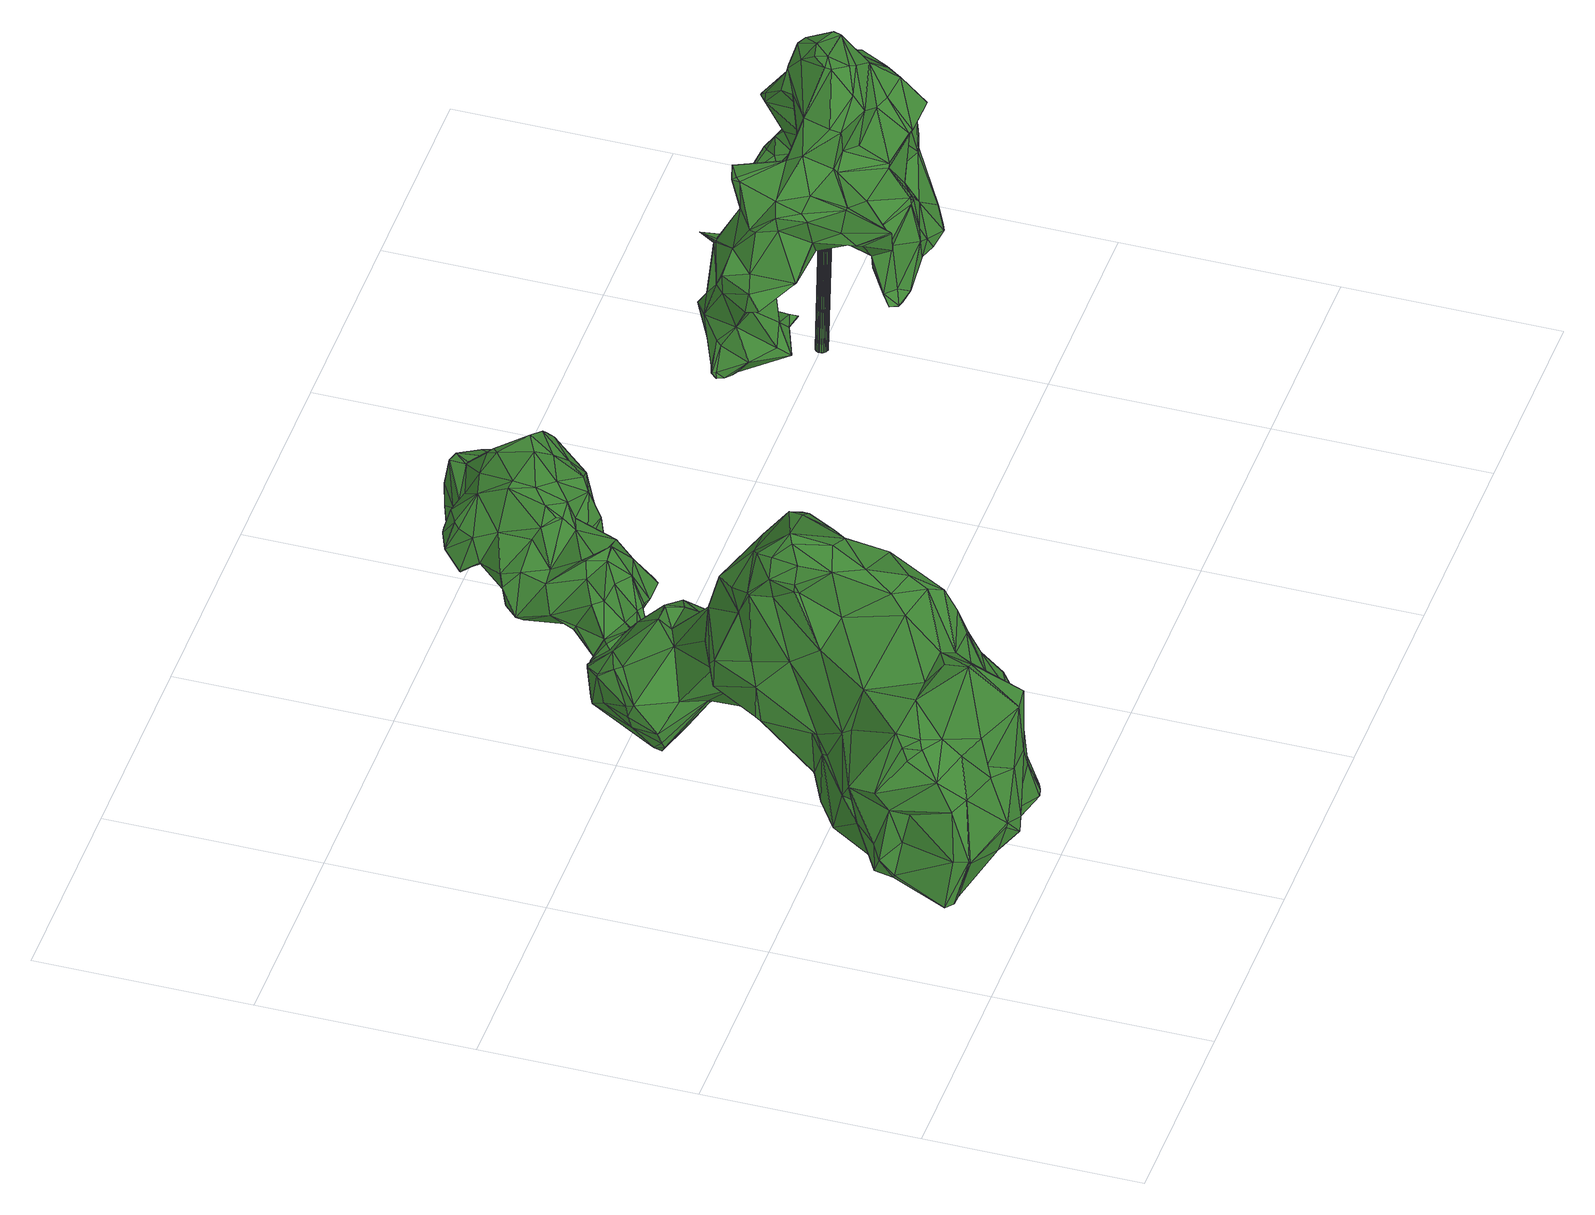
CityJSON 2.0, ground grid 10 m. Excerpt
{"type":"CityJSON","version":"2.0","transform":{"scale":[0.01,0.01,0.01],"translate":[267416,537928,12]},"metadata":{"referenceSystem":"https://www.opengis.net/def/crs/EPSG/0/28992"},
"CityObjects":{
"tree1":{"type":"SolitaryVegetationObject","attributes":{"gtid":273,"crown_width_m":15.55,"crown_median_z":18.45,"crown_r50_m":0.374,"crown_porosity":0.863,"trunk_H_m":5.64,"trunk_DBH_m":0.687,"trunk_radius_m":0.343,"trunk_base_height_m":12.81,"original_gtid":"273"},"geometry":[{"type":"Solid","lod":"3","boundaries":[[[[0,1,2]],[[3,4,5]],[[6,7,8]],[[7,6,9]],[[10,11,12]],[[13,14,15]],[[16,17,18]],[[16,19,20]],[[21,22,23]],[[24,25,26]],[[27,25,24]],[[28,29,30]],[[31,32,33]],[[34,32,31]],[[35,3,36]],[[18,37,16]],[[37,38,16]],[[39,40,41]],[[42,24,43]],[[44,24,42]],[[45,16,46]],[[47,48,49]],[[30,50,38]],[[51,44,52]],[[53,23,22]],[[54,55,56]],[[57,58,43]],[[15,14,59]],[[60,4,61]],[[62,63,64]],[[4,65,61]],[[66,21,67]],[[52,68,51]],[[69,70,71]],[[72,73,74]],[[50,75,38]],[[2,26,25]],[[76,77,78]],[[50,29,79]],[[38,37,30]],[[80,9,81]],[[7,9,80]],[[82,40,39]],[[83,84,85]],[[86,84,83]],[[87,88,89]],[[90,37,18]],[[12,91,10]],[[92,30,93]],[[82,35,36]],[[15,94,13]],[[95,96,97]],[[17,16,45]],[[0,10,1]],[[1,10,91]],[[98,68,52]],[[99,100,101]],[[2,25,0]],[[27,0,25]],[[102,45,103]],[[104,105,106]],[[67,107,66]],[[108,53,109]],[[51,68,110]],[[111,112,113]],[[111,113,114]],[[61,55,60]],[[18,115,90]],[[116,117,118]],[[51,110,27]],[[27,110,0]],[[0,110,119]],[[120,73,72]],[[68,119,110]],[[121,122,89]],[[123,86,124]],[[98,52,8]],[[43,24,125]],[[67,126,127]],[[128,129,130]],[[131,129,128]],[[132,105,104]],[[133,132,78]],[[112,134,113]],[[135,35,82]],[[1,136,64]],[[51,24,44]],[[26,125,24]],[[24,51,27]],[[137,36,3]],[[8,7,98]],[[138,103,139]],[[138,139,140]],[[141,142,143]],[[144,66,107]],[[61,145,33]],[[61,33,146]],[[147,148,149]],[[103,45,46]],[[147,114,150]],[[151,93,30]],[[151,90,93]],[[66,22,21]],[[56,152,54]],[[153,154,155]],[[20,156,157]],[[37,90,151]],[[37,151,30]],[[49,158,47]],[[8,44,159]],[[160,79,29]],[[64,63,161]],[[162,106,79]],[[55,17,102]],[[56,55,102]],[[38,19,16]],[[156,20,19]],[[102,17,45]],[[20,46,16]],[[147,163,101]],[[164,101,163]],[[82,165,166]],[[166,40,82]],[[103,46,157]],[[167,6,8]],[[100,148,147]],[[100,147,101]],[[9,6,168]],[[169,170,171]],[[170,166,171]],[[114,113,150]],[[113,134,172]],[[114,149,111]],[[148,100,149]],[[172,173,174]],[[175,172,134]],[[175,134,112]],[[165,171,166]],[[147,149,114]],[[176,156,177]],[[58,154,88]],[[74,83,85]],[[157,178,103]],[[7,80,98]],[[81,73,179]],[[126,118,127]],[[93,90,115]],[[93,115,146]],[[118,172,174]],[[88,180,181]],[[111,149,131]],[[0,119,11]],[[175,182,128]],[[183,184,185]],[[164,184,183]],[[112,182,175]],[[128,182,131]],[[13,174,173]],[[173,186,13]],[[112,111,131]],[[112,131,182]],[[59,187,97]],[[59,97,15]],[[159,44,42]],[[104,106,162]],[[121,188,65]],[[170,40,166]],[[189,133,77]],[[190,103,178]],[[40,170,130]],[[128,130,170]],[[171,191,169]],[[165,191,171]],[[192,193,194]],[[94,195,117]],[[10,0,11]],[[28,196,197]],[[147,150,198]],[[81,124,83]],[[82,199,135]],[[23,53,185]],[[39,199,82]],[[28,30,200]],[[92,200,30]],[[120,80,179]],[[67,21,23]],[[74,73,81]],[[80,81,179]],[[94,174,13]],[[201,176,189]],[[179,73,120]],[[176,177,133]],[[157,46,20]],[[49,202,158]],[[203,204,123]],[[177,205,206]],[[207,159,42]],[[208,81,9]],[[204,86,123]],[[62,64,136]],[[83,124,86]],[[29,28,160]],[[209,145,210]],[[74,81,83]],[[81,208,124]],[[124,208,123]],[[6,167,211]],[[104,162,212]],[[208,203,123]],[[64,2,1]],[[53,108,213]],[[185,53,213]],[[204,84,86]],[[204,202,84]],[[3,214,137]],[[14,137,214]],[[103,138,102]],[[204,203,215]],[[216,217,129]],[[99,101,218]],[[65,145,61]],[[211,167,141]],[[211,141,143]],[[188,121,153]],[[63,62,197]],[[197,219,28]],[[72,12,11]],[[82,36,137]],[[220,221,222]],[[223,221,220]],[[9,168,208]],[[224,196,200]],[[196,28,200]],[[208,168,203]],[[222,221,225]],[[55,61,146]],[[226,108,109]],[[226,140,108]],[[91,48,136]],[[30,29,50]],[[227,228,104]],[[105,79,106]],[[229,230,225]],[[56,138,152]],[[140,152,138]],[[184,67,23]],[[133,189,176]],[[231,232,54]],[[190,189,139]],[[38,233,19]],[[145,65,210]],[[56,102,138]],[[5,214,3]],[[55,232,60]],[[132,104,228]],[[70,234,180]],[[234,181,180]],[[4,35,235]],[[92,32,34]],[[4,235,65]],[[202,236,84]],[[107,117,195]],[[237,238,78]],[[13,239,137]],[[14,13,137]],[[5,4,60]],[[240,146,115]],[[140,139,108]],[[241,155,154]],[[14,214,59]],[[88,242,180]],[[77,185,213]],[[77,213,108]],[[189,77,108]],[[191,239,169]],[[217,243,41]],[[244,41,243]],[[229,218,183]],[[229,183,185]],[[75,205,233]],[[244,71,39]],[[149,216,131]],[[149,100,216]],[[167,159,141]],[[64,161,2]],[[146,32,93]],[[167,8,159]],[[224,92,34]],[[224,34,155]],[[26,2,125]],[[135,235,35]],[[52,44,8]],[[49,91,12]],[[133,78,77]],[[59,5,245]],[[222,194,220]],[[206,205,105]],[[246,105,205]],[[247,248,195]],[[206,133,177]],[[99,218,229]],[[99,229,225]],[[12,72,236]],[[100,99,216]],[[217,216,99]],[[206,105,132]],[[143,249,211]],[[184,250,67]],[[184,251,250]],[[15,96,94]],[[195,94,96]],[[158,212,162]],[[68,252,119]],[[156,19,233]],[[38,75,233]],[[6,211,168]],[[210,155,34]],[[187,231,95]],[[54,232,55]],[[185,77,230]],[[253,230,229]],[[185,230,253]],[[185,253,229]],[[172,118,126]],[[185,184,23]],[[113,126,150]],[[172,126,113]],[[183,218,164]],[[215,212,158]],[[104,212,227]],[[76,230,77]],[[15,97,96]],[[74,236,72]],[[4,3,35]],[[48,47,136]],[[92,224,200]],[[89,88,153]],[[210,65,188]],[[48,91,49]],[[254,193,255]],[[254,194,193]],[[17,115,18]],[[206,132,133]],[[89,122,87]],[[240,115,17]],[[240,17,55]],[[2,161,125]],[[168,211,203]],[[203,211,215]],[[235,122,65]],[[101,164,218]],[[187,95,97]],[[156,178,157]],[[215,158,204]],[[190,201,189]],[[178,201,190]],[[116,174,94]],[[118,174,116]],[[198,163,147]],[[216,129,131]],[[204,158,202]],[[39,71,199]],[[91,136,1]],[[87,242,88]],[[57,154,58]],[[42,43,207]],[[256,122,135]],[[235,135,122]],[[197,43,63]],[[43,58,207]],[[232,257,5]],[[57,224,241]],[[195,248,109]],[[238,194,222]],[[247,226,248]],[[247,140,226]],[[50,79,246]],[[85,236,74]],[[207,258,141]],[[84,236,85]],[[109,248,226]],[[89,153,121]],[[49,236,202]],[[207,141,159]],[[258,207,58]],[[258,58,88]],[[186,239,13]],[[152,95,54]],[[231,54,95]],[[41,244,39]],[[53,144,109]],[[22,66,144]],[[22,144,53]],[[127,107,67]],[[69,244,223]],[[244,69,71]],[[223,244,221]],[[82,239,165]],[[137,239,82]],[[237,194,238]],[[192,194,237]],[[109,107,195]],[[144,107,109]],[[178,156,201]],[[160,47,158]],[[160,158,162]],[[68,98,252]],[[107,127,117]],[[231,257,232]],[[161,43,125]],[[161,63,43]],[[153,88,154]],[[11,119,252]],[[11,252,72]],[[256,135,199]],[[165,239,191]],[[160,162,79]],[[146,33,32]],[[210,153,155]],[[188,153,210]],[[169,239,186]],[[209,210,34]],[[152,140,247]],[[195,96,247]],[[155,241,224]],[[247,95,152]],[[96,95,247]],[[72,252,120]],[[220,194,254]],[[259,256,199]],[[220,254,223]],[[80,120,252]],[[80,252,98]],[[132,228,192]],[[237,78,192]],[[132,192,78]],[[69,223,254]],[[227,249,143]],[[255,234,254]],[[78,238,76]],[[59,245,187]],[[5,60,232]],[[225,238,222]],[[230,238,225]],[[76,238,230]],[[199,71,259]],[[71,70,259]],[[259,70,242]],[[70,69,234]],[[180,242,70]],[[241,154,57]],[[31,33,209]],[[209,33,145]],[[128,170,173]],[[175,173,172]],[[170,169,173]],[[169,186,173]],[[201,156,176]],[[55,146,240]],[[260,130,129]],[[41,129,217]],[[260,129,41]],[[128,173,175]],[[108,139,189]],[[244,243,221]],[[221,243,225]],[[130,260,40]],[[41,40,260]],[[227,193,228]],[[99,243,217]],[[99,225,243]],[[116,94,117]],[[118,117,127]],[[143,193,227]],[[261,164,163]],[[261,163,198]],[[228,193,192]],[[198,250,251]],[[211,249,215]],[[121,65,122]],[[197,196,57]],[[196,224,57]],[[69,254,234]],[[197,57,43]],[[49,12,236]],[[31,209,34]],[[259,122,256]],[[126,250,150]],[[198,150,250]],[[126,67,250]],[[160,28,219]],[[160,219,47]],[[197,62,219]],[[136,219,62]],[[47,219,136]],[[233,177,156]],[[190,139,103]],[[234,142,181]],[[233,205,177]],[[105,246,79]],[[75,50,205]],[[246,205,50]],[[141,258,142]],[[88,142,258]],[[88,181,142]],[[193,143,142]],[[193,142,255]],[[255,142,234]],[[249,227,212]],[[249,212,215]],[[198,251,261]],[[184,261,251]],[[93,32,92]],[[261,184,164]],[[242,122,259]],[[87,122,242]],[[59,214,5]],[[187,245,231]],[[257,231,245]],[[257,245,5]],[[262,263,264]],[[262,264,265]],[[265,264,266]],[[265,266,267]],[[264,263,268]],[[264,268,266]],[[266,268,269]],[[266,269,267]],[[268,263,270]],[[268,270,269]],[[269,270,271]],[[269,271,267]],[[270,263,272]],[[270,272,271]],[[271,272,273]],[[271,273,267]],[[272,263,274]],[[272,274,273]],[[273,274,275]],[[273,275,267]],[[274,263,276]],[[274,276,275]],[[275,276,277]],[[275,277,267]],[[276,263,278]],[[276,278,277]],[[277,278,279]],[[277,279,267]],[[278,263,280]],[[278,280,279]],[[279,280,281]],[[279,281,267]],[[280,263,282]],[[280,282,281]],[[281,282,283]],[[281,283,267]],[[282,263,284]],[[282,284,283]],[[283,284,285]],[[283,285,267]],[[284,263,286]],[[284,286,285]],[[285,286,287]],[[285,287,267]],[[286,263,288]],[[286,288,287]],[[287,288,289]],[[287,289,267]],[[288,263,290]],[[288,290,289]],[[289,290,291]],[[289,291,267]],[[290,263,292]],[[290,292,291]],[[291,292,293]],[[291,293,267]],[[292,263,294]],[[292,294,293]],[[293,294,295]],[[293,295,267]],[[294,263,296]],[[294,296,295]],[[295,296,297]],[[295,297,267]],[[296,263,298]],[[296,298,297]],[[297,298,299]],[[297,299,267]],[[298,263,300]],[[298,300,299]],[[299,300,301]],[[299,301,267]],[[300,263,302]],[[300,302,301]],[[301,302,303]],[[301,303,267]],[[302,263,304]],[[302,304,303]],[[303,304,305]],[[303,305,267]],[[304,263,306]],[[304,306,305]],[[305,306,307]],[[305,307,267]],[[306,263,308]],[[306,308,307]],[[307,308,309]],[[307,309,267]],[[308,263,310]],[[308,310,309]],[[309,310,311]],[[309,311,267]],[[310,263,262]],[[310,262,311]],[[311,262,265]],[[311,265,267]]]]}]},
"tree2":{"type":"SolitaryVegetationObject","attributes":{"gtid":500,"crown_width_m":10.28,"crown_median_z":15.62,"crown_r50_m":0.298,"crown_porosity":0.893,"trunk_H_m":2.88,"trunk_DBH_m":0.272,"trunk_radius_m":0.136,"trunk_base_height_m":12.74,"original_gtid":"502"},"geometry":[{"type":"Solid","lod":"3","boundaries":[[[[312,313,314]],[[315,316,317]],[[318,319,320]],[[321,322,323]],[[324,325,326]],[[327,328,329]],[[330,314,313]],[[331,332,333]],[[330,334,335]],[[336,337,328]],[[338,339,340]],[[338,340,341]],[[342,343,334]],[[342,334,330]],[[344,345,346]],[[347,348,349]],[[350,349,348]],[[312,351,352]],[[353,354,355]],[[356,357,358]],[[352,359,312]],[[360,361,356]],[[362,332,363]],[[312,364,351]],[[327,344,328]],[[364,365,366]],[[334,365,335]],[[367,348,368]],[[361,369,370]],[[356,371,360]],[[372,373,374]],[[375,376,377]],[[378,376,375]],[[316,379,380]],[[348,381,368]],[[348,347,381]],[[382,383,384]],[[385,382,384]],[[350,386,387]],[[388,389,390]],[[391,392,393]],[[393,392,389]],[[391,394,392]],[[354,395,396]],[[397,395,354]],[[398,399,400]],[[401,402,403]],[[404,405,406]],[[384,383,407]],[[408,409,410]],[[411,412,413]],[[412,414,413]],[[341,340,415]],[[416,417,418]],[[419,380,379]],[[420,421,333]],[[385,421,422]],[[423,414,412]],[[369,361,351]],[[424,425,426]],[[424,427,425]],[[422,373,428]],[[429,430,431]],[[322,432,433]],[[434,435,436]],[[437,431,430]],[[437,430,343]],[[438,386,439]],[[440,412,407]],[[441,407,412]],[[442,443,444]],[[442,444,445]],[[346,423,344]],[[329,328,337]],[[446,447,430]],[[447,343,430]],[[351,361,352]],[[448,449,372]],[[326,450,433]],[[386,350,451]],[[386,451,443]],[[452,445,444]],[[452,444,451]],[[453,419,396]],[[319,454,320]],[[416,407,383]],[[448,357,449]],[[379,455,353]],[[323,322,456]],[[457,458,459]],[[315,455,316]],[[381,455,315]],[[367,460,348]],[[369,351,364]],[[323,461,363]],[[426,430,410]],[[446,430,426]],[[316,455,379]],[[453,380,419]],[[352,361,360]],[[453,435,380]],[[386,454,387]],[[462,463,464]],[[312,365,364]],[[434,436,403]],[[380,434,316]],[[380,435,434]],[[333,421,465]],[[435,403,436]],[[336,328,344]],[[466,357,467]],[[361,370,356]],[[453,468,435]],[[469,470,405]],[[395,397,325]],[[383,382,471]],[[472,357,464]],[[473,474,475]],[[476,404,406]],[[449,369,425]],[[449,425,427]],[[477,385,441]],[[451,478,452]],[[479,445,404]],[[480,481,368]],[[424,482,427]],[[467,473,475]],[[373,422,421]],[[420,373,421]],[[421,477,465]],[[343,365,334]],[[477,421,385]],[[438,339,338]],[[476,409,399]],[[399,409,408]],[[339,377,340]],[[394,418,392]],[[394,337,418]],[[416,418,337]],[[430,429,410]],[[387,454,354]],[[344,327,483]],[[375,377,339]],[[387,354,353]],[[483,327,329]],[[402,484,485]],[[486,484,402]],[[312,359,313]],[[342,466,437]],[[366,365,343]],[[487,475,474]],[[488,451,350]],[[370,369,449]],[[371,356,358]],[[399,398,404]],[[476,399,404]],[[479,398,378]],[[404,398,479]],[[378,400,376]],[[398,400,378]],[[319,489,454]],[[489,490,397]],[[337,491,329]],[[483,486,345]],[[486,432,345]],[[416,383,492]],[[353,355,379]],[[332,493,411]],[[459,458,485]],[[485,403,402]],[[367,388,460]],[[478,417,492]],[[386,443,439]],[[358,466,494]],[[494,359,371]],[[360,359,352]],[[448,374,357]],[[464,357,374]],[[330,466,342]],[[467,437,466]],[[476,426,410]],[[360,371,359]],[[416,492,417]],[[341,415,495]],[[425,369,496]],[[425,496,426]],[[427,372,449]],[[426,496,446]],[[494,313,359]],[[432,346,345]],[[445,452,497]],[[475,429,431]],[[376,400,399]],[[350,460,488]],[[342,437,343]],[[403,435,468]],[[477,493,331]],[[331,493,332]],[[403,468,401]],[[382,497,471]],[[331,333,465]],[[477,331,465]],[[467,431,437]],[[475,431,467]],[[478,498,417]],[[471,497,478]],[[445,405,404]],[[499,405,445]],[[336,440,337]],[[355,354,396]],[[487,500,475]],[[343,447,366]],[[476,424,426]],[[499,497,469]],[[420,462,373]],[[326,325,397]],[[462,464,373]],[[464,374,373]],[[447,446,366]],[[501,471,492]],[[471,478,492]],[[382,469,497]],[[445,479,375]],[[439,339,438]],[[482,470,428]],[[482,428,427]],[[441,493,477]],[[387,502,349]],[[387,349,350]],[[337,407,416]],[[440,407,337]],[[329,486,483]],[[503,486,402]],[[338,318,320]],[[338,320,438]],[[370,449,356]],[[387,353,502]],[[454,489,397]],[[318,504,505]],[[402,401,324]],[[402,324,503]],[[392,418,390]],[[433,432,503]],[[389,388,367]],[[329,506,486]],[[484,486,506]],[[483,345,344]],[[440,423,412]],[[344,440,336]],[[423,440,344]],[[457,507,480]],[[393,480,507]],[[438,320,386]],[[386,320,454]],[[388,390,498]],[[318,508,461]],[[362,461,508]],[[498,451,488]],[[478,451,498]],[[349,455,347]],[[347,455,381]],[[378,375,479]],[[413,414,346]],[[377,487,415]],[[499,445,497]],[[491,509,506]],[[394,391,509]],[[350,348,460]],[[470,469,422]],[[382,422,469]],[[332,362,510]],[[485,458,403]],[[434,403,458]],[[312,314,335]],[[312,335,365]],[[491,394,509]],[[510,511,332]],[[463,512,495]],[[450,489,505]],[[358,357,466]],[[354,454,397]],[[443,451,444]],[[379,355,419]],[[396,419,355]],[[468,395,325]],[[502,353,455]],[[349,502,455]],[[316,434,458]],[[316,458,317]],[[410,409,476]],[[383,471,501]],[[383,501,492]],[[488,460,388]],[[385,384,441]],[[407,441,384]],[[478,497,452]],[[427,428,372]],[[382,385,422]],[[362,363,461]],[[468,453,395]],[[375,339,439]],[[381,480,368]],[[394,491,337]],[[326,433,324]],[[324,433,503]],[[470,422,428]],[[467,472,473]],[[476,482,424]],[[406,482,476]],[[439,443,442]],[[512,362,341]],[[510,362,512]],[[341,362,338]],[[326,397,450]],[[512,341,495]],[[490,450,397]],[[367,368,481]],[[393,389,481]],[[510,463,511]],[[462,420,511]],[[462,511,463]],[[457,317,458]],[[375,442,445]],[[375,439,442]],[[333,511,420]],[[332,511,333]],[[330,494,466]],[[358,494,371]],[[500,408,475]],[[396,395,453]],[[393,481,480]],[[482,406,405]],[[482,405,470]],[[469,405,499]],[[504,456,322]],[[318,456,504]],[[372,428,373]],[[381,315,480]],[[457,480,317]],[[417,498,390]],[[392,390,389]],[[417,390,418]],[[346,414,423]],[[317,480,315]],[[491,506,329]],[[448,372,374]],[[318,338,508]],[[362,508,338]],[[393,507,391]],[[391,507,509]],[[457,509,507]],[[484,506,459]],[[484,459,485]],[[488,388,498]],[[473,472,463]],[[464,463,472]],[[412,493,441]],[[321,432,322]],[[364,496,369]],[[346,432,321]],[[366,496,364]],[[446,496,366]],[[411,493,412]],[[363,411,323]],[[363,332,411]],[[413,323,411]],[[500,399,408]],[[486,503,432]],[[367,481,389]],[[376,500,487]],[[472,467,357]],[[449,357,356]],[[401,325,324]],[[468,325,401]],[[323,456,461]],[[318,461,456]],[[433,450,322]],[[504,322,450]],[[377,376,487]],[[463,474,473]],[[489,450,490]],[[463,495,474]],[[313,494,330]],[[459,509,457]],[[510,512,463]],[[318,505,319]],[[489,319,505]],[[450,505,504]],[[459,506,509]],[[376,399,500]],[[487,474,415]],[[495,415,474]],[[314,330,335]],[[413,321,323]],[[413,346,321]],[[415,340,377]],[[429,408,410]],[[475,408,429]],[[513,514,515]],[[513,515,516]],[[516,515,517]],[[516,517,518]],[[515,514,519]],[[515,519,517]],[[517,519,520]],[[517,520,518]],[[519,514,521]],[[519,521,520]],[[520,521,522]],[[520,522,518]],[[521,514,523]],[[521,523,522]],[[522,523,524]],[[522,524,518]],[[523,514,525]],[[523,525,524]],[[524,525,526]],[[524,526,518]],[[525,514,527]],[[525,527,526]],[[526,527,528]],[[526,528,518]],[[527,514,529]],[[527,529,528]],[[528,529,530]],[[528,530,518]],[[529,514,531]],[[529,531,530]],[[530,531,532]],[[530,532,518]],[[531,514,533]],[[531,533,532]],[[532,533,534]],[[532,534,518]],[[533,514,535]],[[533,535,534]],[[534,535,536]],[[534,536,518]],[[535,514,537]],[[535,537,536]],[[536,537,538]],[[536,538,518]],[[537,514,539]],[[537,539,538]],[[538,539,540]],[[538,540,518]],[[539,514,541]],[[539,541,540]],[[540,541,542]],[[540,542,518]],[[541,514,543]],[[541,543,542]],[[542,543,544]],[[542,544,518]],[[543,514,545]],[[543,545,544]],[[544,545,546]],[[544,546,518]],[[545,514,547]],[[545,547,546]],[[546,547,548]],[[546,548,518]],[[547,514,549]],[[547,549,548]],[[548,549,550]],[[548,550,518]],[[549,514,551]],[[549,551,550]],[[550,551,552]],[[550,552,518]],[[551,514,553]],[[551,553,552]],[[552,553,554]],[[552,554,518]],[[553,514,555]],[[553,555,554]],[[554,555,556]],[[554,556,518]],[[555,514,557]],[[555,557,556]],[[556,557,558]],[[556,558,518]],[[557,514,559]],[[557,559,558]],[[558,559,560]],[[558,560,518]],[[559,514,561]],[[559,561,560]],[[560,561,562]],[[560,562,518]],[[561,514,513]],[[561,513,562]],[[562,513,516]],[[562,516,518]]]]}]},
"tree3":{"type":"SolitaryVegetationObject","attributes":{"gtid":258,"crown_width_m":10.61,"crown_median_z":20.84,"crown_r50_m":0.388,"crown_porosity":0.891,"trunk_H_m":7.97,"trunk_DBH_m":0.575,"trunk_radius_m":0.287,"trunk_base_height_m":12.87,"original_gtid":"258"},"geometry":[{"type":"Solid","lod":"3","boundaries":[[[[563,564,565]],[[566,567,568]],[[569,570,571]],[[566,564,567]],[[572,573,574]],[[575,576,577]],[[578,579,580]],[[581,576,582]],[[583,584,585]],[[586,587,588]],[[589,590,591]],[[592,593,594]],[[595,596,597]],[[598,599,600]],[[601,563,602]],[[570,569,603]],[[603,569,604]],[[605,606,607]],[[608,597,596]],[[609,610,611]],[[612,613,614]],[[615,616,617]],[[618,619,620]],[[621,622,623]],[[624,625,626]],[[627,628,629]],[[630,628,606]],[[608,631,597]],[[575,632,576]],[[566,633,602]],[[634,635,636]],[[637,638,639]],[[640,618,641]],[[565,564,566]],[[637,642,643]],[[644,645,583]],[[646,644,583]],[[601,623,647]],[[648,649,650]],[[644,626,645]],[[651,652,653]],[[654,655,656]],[[657,658,659]],[[660,661,662]],[[663,655,664]],[[584,646,585]],[[584,665,646]],[[666,667,594]],[[625,624,668]],[[601,669,563]],[[564,563,669]],[[670,671,672]],[[673,617,616]],[[575,577,674]],[[595,675,659]],[[676,677,678]],[[679,680,653]],[[591,681,682]],[[563,565,602]],[[566,602,565]],[[683,684,685]],[[686,683,685]],[[595,673,615]],[[687,688,689]],[[690,689,688]],[[572,691,573]],[[692,693,694]],[[671,582,576]],[[589,591,695]],[[590,589,696]],[[697,619,640]],[[685,684,582]],[[685,582,698]],[[699,695,682]],[[682,695,591]],[[684,683,581]],[[626,575,645]],[[583,700,584]],[[701,702,675]],[[703,704,642]],[[705,706,707]],[[583,585,646]],[[708,602,709]],[[710,668,711]],[[712,713,714]],[[590,714,713]],[[700,643,642]],[[678,637,639]],[[668,624,697]],[[678,639,676]],[[715,716,567]],[[685,698,686]],[[717,710,672]],[[630,718,628]],[[664,719,720]],[[674,581,638]],[[683,638,581]],[[721,705,656]],[[650,720,648]],[[722,714,696]],[[723,610,609]],[[717,632,625]],[[717,724,632]],[[695,699,589]],[[712,722,711]],[[714,722,712]],[[638,725,674]],[[693,578,726]],[[669,600,599]],[[602,708,601]],[[590,681,591]],[[697,727,619]],[[669,599,564]],[[637,725,638]],[[728,571,729]],[[728,729,730]],[[669,731,600]],[[601,731,669]],[[599,649,564]],[[564,649,648]],[[612,732,613]],[[600,731,598]],[[660,733,706]],[[601,647,731]],[[636,635,666]],[[629,734,658]],[[675,735,736]],[[594,667,592]],[[593,737,611]],[[664,738,663]],[[623,731,647]],[[682,681,640]],[[699,682,640]],[[592,737,593]],[[611,737,609]],[[609,737,592]],[[678,587,586]],[[605,607,627]],[[628,627,607]],[[607,606,628]],[[627,702,605]],[[605,702,606]],[[701,606,702]],[[630,606,701]],[[739,620,619]],[[683,686,740]],[[741,742,743]],[[741,743,744]],[[633,566,568]],[[659,658,596]],[[745,746,733]],[[662,694,747]],[[615,673,616]],[[748,576,724]],[[676,740,686]],[[638,683,740]],[[638,740,639]],[[639,740,676]],[[671,698,582]],[[748,672,671]],[[577,576,581]],[[577,581,674]],[[667,666,635]],[[735,749,750]],[[751,752,753]],[[626,632,575]],[[754,755,756]],[[757,756,755]],[[716,715,751]],[[681,712,640]],[[723,628,610]],[[758,754,759]],[[706,721,660]],[[701,744,718]],[[580,631,608]],[[580,608,726]],[[581,582,684]],[[608,760,726]],[[670,652,698]],[[634,729,761]],[[655,654,719]],[[655,719,664]],[[688,753,762]],[[706,705,721]],[[633,568,763]],[[752,762,753]],[[595,597,673]],[[659,596,595]],[[764,765,766]],[[621,766,765]],[[720,738,664]],[[663,767,655]],[[574,768,572]],[[769,770,698]],[[674,725,575]],[[640,641,699]],[[680,570,771]],[[603,771,570]],[[679,653,652]],[[699,772,589]],[[773,589,772]],[[774,775,776]],[[774,776,652]],[[777,593,611]],[[641,778,772]],[[779,780,734]],[[698,770,686]],[[676,770,677]],[[686,770,676]],[[629,628,723]],[[576,632,724]],[[627,657,702]],[[735,675,595]],[[733,746,706]],[[629,781,782]],[[687,753,688]],[[707,706,746]],[[707,746,691]],[[691,746,783]],[[784,780,785]],[[750,631,580]],[[610,777,611]],[[775,710,711]],[[579,578,692]],[[603,604,786]],[[785,612,784]],[[671,576,748]],[[787,788,592]],[[789,790,757]],[[603,791,771]],[[777,744,666]],[[666,594,777]],[[777,594,593]],[[775,792,710]],[[777,628,718]],[[731,623,793]],[[731,793,598]],[[567,564,648]],[[715,752,751]],[[794,752,715]],[[772,699,641]],[[790,789,795]],[[584,700,796]],[[752,794,797]],[[777,718,744]],[[736,741,675]],[[675,741,701]],[[793,650,649]],[[668,717,625]],[[668,710,717]],[[735,750,580]],[[662,747,660]],[[773,778,635]],[[658,734,596]],[[567,716,568]],[[687,709,763]],[[703,798,704]],[[793,649,598]],[[720,650,623]],[[793,623,650]],[[715,719,654]],[[598,649,599]],[[784,760,780]],[[763,568,716]],[[716,687,763]],[[720,719,567]],[[648,720,567]],[[715,567,719]],[[627,629,658]],[[680,771,799]],[[690,799,771]],[[663,795,767]],[[579,604,580]],[[786,604,579]],[[578,580,726]],[[617,673,631]],[[617,631,750]],[[597,631,673]],[[602,633,709]],[[642,796,700]],[[800,703,642]],[[801,779,734]],[[801,734,629]],[[622,621,756]],[[640,712,697]],[[633,763,709]],[[802,678,677]],[[625,632,626]],[[635,696,773]],[[716,753,687]],[[735,742,736]],[[621,765,756]],[[601,621,623]],[[745,733,747]],[[693,692,578]],[[584,803,787]],[[603,786,791]],[[759,765,764]],[[721,767,661]],[[721,661,660]],[[790,795,738]],[[790,738,720]],[[571,728,569]],[[604,569,728]],[[604,728,580]],[[689,804,687]],[[714,590,696]],[[636,743,730]],[[742,730,743]],[[675,657,659]],[[675,702,657]],[[799,651,653]],[[799,653,680]],[[789,767,795]],[[789,805,786]],[[768,574,651]],[[624,626,727]],[[572,768,691]],[[787,592,667]],[[806,798,723]],[[584,807,665]],[[786,805,791]],[[640,619,618]],[[584,787,807]],[[794,768,797]],[[703,808,809]],[[762,797,810]],[[768,810,797]],[[651,574,783]],[[573,783,574]],[[589,773,696]],[[751,753,716]],[[747,694,614]],[[679,571,680]],[[680,571,570]],[[586,637,678]],[[595,615,749]],[[773,772,778]],[[803,811,787]],[[584,811,803]],[[666,744,636]],[[610,628,777]],[[747,614,745]],[[812,745,614]],[[641,618,778]],[[775,711,722]],[[756,790,622]],[[622,790,720]],[[723,813,781]],[[768,651,799]],[[768,799,690]],[[623,622,720]],[[696,634,722]],[[696,635,634]],[[762,752,797]],[[794,705,707]],[[766,708,814]],[[766,814,764]],[[701,718,630]],[[644,739,727]],[[697,624,727]],[[794,707,768]],[[782,781,813]],[[651,783,652]],[[759,814,758]],[[782,801,629]],[[617,749,615]],[[750,749,617]],[[693,815,694]],[[812,614,613]],[[672,710,792]],[[768,707,691]],[[795,663,738]],[[769,698,783]],[[698,652,783]],[[670,698,671]],[[691,783,573]],[[652,792,775]],[[774,652,775]],[[677,770,769]],[[769,812,677]],[[580,816,735]],[[728,816,580]],[[690,810,768]],[[762,810,690]],[[665,817,646]],[[801,818,779]],[[728,730,742]],[[812,613,802]],[[779,818,785]],[[802,587,678]],[[757,689,791]],[[689,690,791]],[[794,656,705]],[[759,764,814]],[[571,761,729]],[[654,656,794]],[[654,794,715]],[[643,725,637]],[[700,725,643]],[[583,725,700]],[[586,588,808]],[[800,808,703]],[[586,808,800]],[[811,584,796]],[[681,590,713]],[[681,713,712]],[[759,754,765]],[[756,765,754]],[[784,815,760]],[[747,733,660]],[[721,656,767]],[[655,767,656]],[[588,613,732]],[[756,757,790]],[[627,658,657]],[[812,802,677]],[[588,802,613]],[[703,809,813]],[[782,813,809]],[[609,811,806]],[[785,732,612]],[[778,620,667]],[[739,667,620]],[[646,817,739]],[[646,739,644]],[[744,743,636]],[[739,817,667]],[[807,817,665]],[[787,817,807]],[[667,817,787]],[[703,813,798]],[[801,732,785]],[[801,782,732]],[[732,809,588]],[[782,809,732]],[[708,819,601]],[[785,818,801]],[[723,609,806]],[[637,800,642]],[[586,800,637]],[[575,725,645]],[[583,645,725]],[[672,748,724]],[[672,724,717]],[[809,808,588]],[[635,778,667]],[[736,742,741]],[[775,761,679]],[[571,679,761]],[[634,761,722]],[[775,722,761]],[[704,796,642]],[[806,811,796]],[[806,796,704]],[[806,704,798]],[[723,798,813]],[[670,792,652]],[[672,792,670]],[[769,745,812]],[[786,661,789]],[[789,661,767]],[[786,579,661]],[[692,661,579]],[[662,661,692]],[[769,783,746]],[[769,746,745]],[[708,804,814]],[[814,804,758]],[[629,723,781]],[[709,687,804]],[[709,804,708]],[[805,757,791]],[[815,612,614]],[[805,789,757]],[[711,668,697]],[[711,697,712]],[[692,694,662]],[[609,592,788]],[[619,727,739]],[[596,780,608]],[[596,734,780]],[[811,609,788]],[[811,788,787]],[[784,612,815]],[[708,766,819]],[[601,819,621]],[[766,621,819]],[[634,636,729]],[[730,729,636]],[[762,690,688]],[[804,755,758]],[[754,758,755]],[[804,689,755]],[[757,755,689]],[[644,727,626]],[[778,618,620]],[[701,741,744]],[[742,735,816]],[[742,816,728]],[[815,614,694]],[[690,771,791]],[[679,652,776]],[[679,776,775]],[[693,760,815]],[[726,760,693]],[[785,780,779]],[[802,588,587]],[[595,749,735]],[[760,608,780]],[[820,821,822]],[[820,822,823]],[[823,822,824]],[[823,824,825]],[[822,821,826]],[[822,826,824]],[[824,826,827]],[[824,827,825]],[[826,821,828]],[[826,828,827]],[[827,828,829]],[[827,829,825]],[[828,821,830]],[[828,830,829]],[[829,830,831]],[[829,831,825]],[[830,821,832]],[[830,832,831]],[[831,832,833]],[[831,833,825]],[[832,821,834]],[[832,834,833]],[[833,834,835]],[[833,835,825]],[[834,821,836]],[[834,836,835]],[[835,836,837]],[[835,837,825]],[[836,821,838]],[[836,838,837]],[[837,838,839]],[[837,839,825]],[[838,821,840]],[[838,840,839]],[[839,840,841]],[[839,841,825]],[[840,821,842]],[[840,842,841]],[[841,842,843]],[[841,843,825]],[[842,821,844]],[[842,844,843]],[[843,844,845]],[[843,845,825]],[[844,821,846]],[[844,846,845]],[[845,846,847]],[[845,847,825]],[[846,821,848]],[[846,848,847]],[[847,848,849]],[[847,849,825]],[[848,821,850]],[[848,850,849]],[[849,850,851]],[[849,851,825]],[[850,821,852]],[[850,852,851]],[[851,852,853]],[[851,853,825]],[[852,821,854]],[[852,854,853]],[[853,854,855]],[[853,855,825]],[[854,821,856]],[[854,856,855]],[[855,856,857]],[[855,857,825]],[[856,821,858]],[[856,858,857]],[[857,858,859]],[[857,859,825]],[[858,821,860]],[[858,860,859]],[[859,860,861]],[[859,861,825]],[[860,821,862]],[[860,862,861]],[[861,862,863]],[[861,863,825]],[[862,821,864]],[[862,864,863]],[[863,864,865]],[[863,865,825]],[[864,821,866]],[[864,866,865]],[[865,866,867]],[[865,867,825]],[[866,821,868]],[[866,868,867]],[[867,868,869]],[[867,869,825]],[[868,821,820]],[[868,820,869]],[[869,820,823]],[[869,823,825]]]]}]}
},
"vertices":[
[1567,1915,549],[1572,1880,575],[1584,1871,562],[1179,319,871],[1208,594,837],[1142,407,990],[1012,1787,219],[1049,1809,165],[1207,1747,192],[1011,1836,209],[1553,1919,563],[1456,2019,494],[1421,2037,533],[839,119,759],[962,160,929],[863,128,1064],[966,1209,1592],[1090,1000,1516],[1253,1241,1458],[914,1340,1489],[884,1266,1508],[278,466,1049],[317,502,1083],[198,587,905],[1600,1723,381],[1625,1840,476],[1625,1794,488],[1609,1857,454],[1342,1496,920],[1189,1587,1028],[1316,1442,1251],[1324,1141,1034],[1387,1223,1098],[1337,1018,1121],[1465,1201,824],[1244,418,676],[1233,337,664],[1266,1307,1452],[1027,1392,1399],[1063,496,303],[1009,309,277],[706,528,209],[1411,1602,400],[1486,1590,492],[1434,1689,327],[992,1026,1549],[924,1186,1570],[1287,1841,649],[1373,1898,687],[1328,1913,654],[1044,1552,1204],[1580,1754,360],[1426,1883,280],[367,546,1114],[1095,556,1337],[1199,834,1397],[1052,700,1414],[1428,1285,681],[1339,1386,554],[976,325,1000],[1150,622,1096],[1271,830,1060],[1402,1697,606],[1495,1615,510],[1463,1753,607],[1314,810,797],[322,413,1090],[277,334,964],[1496,1909,313],[943,1012,416],[1064,971,406],[921,730,373],[1241,2207,397],[1172,2169,283],[1205,2196,415],[955,1468,1235],[597,927,717],[549,844,900],[651,991,775],[1097,1618,973],[1184,2118,263],[1128,2148,283],[1241,285,519],[1121,2125,446],[1125,2051,500],[1125,2122,453],[972,1948,441],[1310,912,493],[1347,1120,425],[1356,942,530],[1363,1248,1378],[1388,1905,687],[1461,1330,1004],[1422,1293,1243],[765,116,1055],[862,433,1204],[712,314,1284],[915,380,1115],[1293,1980,239],[419,635,331],[256,336,402],[203,505,455],[971,870,1470],[877,992,1497],[835,1513,770],[838,1509,912],[851,1533,878],[401,349,1105],[568,754,1146],[520,504,1192],[1555,1918,346],[234,223,390],[500,131,463],[188,155,627],[124,208,442],[1303,1124,1371],[580,204,847],[588,232,992],[551,177,815],[1533,1936,346],[1189,2163,282],[1365,938,557],[1292,826,511],[966,1939,389],[1076,2080,346],[1590,1696,511],[315,212,867],[406,262,1026],[588,202,402],[670,338,371],[916,220,302],[528,284,346],[717,1285,913],[752,1143,1061],[510,96,590],[1273,625,520],[1426,1827,665],[1144,228,751],[918,740,1409],[836,936,1294],[861,659,1353],[1288,1411,493],[1063,1284,501],[1039,1330,515],[358,434,1115],[1308,883,918],[1335,999,1159],[91,239,438],[217,276,401],[234,228,386],[172,156,652],[1364,1276,1378],[1038,613,1372],[1426,1065,618],[1447,1221,625],[1535,1200,705],[829,1260,1429],[862,1141,1510],[1223,1810,610],[1358,1594,396],[1179,1634,915],[1570,1686,522],[1041,1614,832],[202,501,468],[219,573,520],[1035,111,412],[1053,127,352],[1176,1635,380],[989,1793,258],[989,95,388],[925,189,315],[1045,120,352],[522,93,608],[686,86,516],[709,122,756],[620,69,488],[858,1253,1311],[859,1359,1295],[835,1146,1423],[1170,2144,268],[1211,1046,395],[1092,1164,505],[523,127,457],[260,612,568],[230,532,799],[240,718,872],[716,117,526],[1061,446,1150],[1391,985,646],[736,1002,1174],[840,1129,1380],[1009,99,408],[705,1258,741],[934,1254,599],[763,1036,464],[649,306,1322],[1452,1441,894],[1306,1529,681],[168,225,635],[1115,555,345],[1437,1431,949],[834,1149,1385],[1142,2016,510],[960,1801,331],[953,1908,468],[910,1422,1145],[798,1331,980],[1428,1563,461],[979,1924,323],[1297,1006,889],[1412,1051,691],[1150,1631,411],[1020,1572,703],[534,796,940],[1081,270,866],[1045,1732,461],[488,353,323],[656,526,214],[233,600,445],[1212,1594,828],[712,998,407],[605,926,398],[631,967,427],[768,972,398],[1490,1346,860],[500,869,406],[636,501,1198],[915,1511,713],[710,1285,755],[342,712,593],[446,811,643],[1091,494,1238],[1144,577,1129],[867,1371,1298],[982,1073,456],[1283,628,692],[1235,2089,504],[700,1029,740],[616,954,703],[994,151,551],[1288,1072,1348],[1516,1223,703],[1234,946,431],[659,704,387],[827,732,339],[1088,448,1136],[934,1423,1117],[755,467,1280],[681,425,1281],[1052,1504,578],[258,261,831],[272,453,761],[1310,2042,316],[404,723,655],[773,1039,454],[939,1088,516],[1222,699,481],[1121,483,1126],[1298,1391,507],[1187,797,480],[759,419,383],[267,486,604],[959,945,80],[925,945,81],[958,954,80],[975,950,644],[974,959,644],[941,950,645],[955,962,80],[970,967,644],[949,969,80],[965,975,644],[942,975,80],[958,980,644],[934,978,80],[949,983,644],[925,979,81],[940,984,644],[916,978,81],[931,983,644],[908,975,81],[923,980,645],[901,969,81],[916,974,645],[895,962,82],[911,967,645],[892,954,82],[907,959,645],[891,945,82],[906,950,645],[892,936,82],[908,941,646],[895,928,82],[911,933,645],[901,921,82],[917,926,645],[908,915,82],[924,920,645],[916,912,81],[932,917,645],[925,911,81],[941,916,645],[934,912,81],[950,917,645],[942,915,81],[958,920,644],[949,921,80],[965,926,644],[955,928,80],[971,933,644],[958,936,80],[974,941,644],
[1295,2026,268],[1274,2013,210],[1276,2011,210],[2370,2940,523],[2447,3003,386],[2346,3028,517],[1938,2621,178],[2060,2660,331],[2101,2516,299],[1888,2864,292],[1935,2846,289],[1859,2786,344],[2165,3034,260],[2290,2978,249],[2193,2900,290],[1883,3057,413],[1863,2996,504],[1935,3038,502],[1294,2016,205],[1644,2695,330],[1674,2652,305],[1612,2667,313],[1435,1974,281],[1295,2014,208],[1840,2972,492],[1929,2915,630],[1939,2541,241],[1960,2350,296],[1886,2359,282],[1797,2386,231],[1425,2081,272],[1508,1970,298],[1825,3029,374],[1849,2991,345],[1797,2943,305],[2441,2753,547],[2366,2708,651],[2429,2736,523],[2332,2554,517],[1350,2029,394],[1307,2056,381],[2395,2775,362],[2222,2836,282],[2418,2868,273],[1268,2201,398],[1328,2202,370],[1311,2181,346],[1277,2054,299],[1237,2097,359],[1264,2106,473],[1770,2544,278],[1847,2617,358],[1413,1987,359],[1434,1959,299],[1486,1964,311],[2316,2743,714],[2372,2746,661],[1403,2061,499],[1294,2135,487],[1243,2112,351],[1454,2254,548],[1460,2441,439],[1478,2332,393],[1981,2236,344],[1895,2155,320],[1913,2299,292],[1955,2134,336],[2485,2900,273],[2480,2981,283],[2431,2769,567],[1688,2512,498],[1824,2599,599],[1802,2629,546],[1624,2625,503],[2205,2467,415],[2327,2645,375],[2218,2665,678],[2193,2761,786],[2134,2725,748],[2139,2937,683],[2120,2888,713],[2161,2915,697],[2032,2938,657],[2345,2927,239],[2371,2900,237],[2166,2828,224],[1927,2103,334],[1792,2098,350],[1927,2105,332],[2187,3067,240],[2120,3123,362],[2243,3130,280],[1858,2196,503],[1735,2253,652],[1734,2249,652],[1815,2786,536],[1745,2102,356],[1721,2100,383],[1681,2096,394],[1791,2776,367],[1758,2851,393],[1809,2852,361],[1762,2938,320],[1797,2353,236],[1910,2771,708],[1946,2659,712],[1950,2764,719],[2452,2950,242],[1548,2588,308],[1525,2617,334],[1588,2501,499],[1760,2941,322],[1641,2209,527],[1455,2103,488],[1637,2106,407],[1496,2209,549],[1609,2325,554],[1652,2109,363],[1519,2005,318],[1512,2084,321],[1890,2953,328],[2006,2880,306],[2382,3135,277],[2364,3124,234],[2374,3137,264],[1454,2095,283],[2087,2432,294],[2109,2403,362],[1805,2897,484],[1629,2718,468],[1975,2424,460],[2147,2428,443],[1985,2437,488],[1925,2291,532],[1511,2001,326],[1508,1970,301],[1387,2164,428],[1336,2160,472],[2027,2836,282],[2149,2485,570],[1985,2493,553],[2432,2972,237],[2216,2637,283],[2435,2824,454],[1941,2798,320],[2214,3099,584],[2297,3069,404],[2184,3123,564],[2262,2610,626],[1929,2615,218],[1550,2375,334],[1566,2356,324],[1474,2340,375],[1582,2679,340],[1402,2112,286],[1475,2118,298],[2333,3095,230],[1697,2374,575],[1653,2341,618],[1877,2515,630],[1524,2307,363],[1633,2265,303],[1702,2309,259],[1661,2192,307],[1760,2166,491],[1591,2697,429],[1968,2523,647],[1878,2213,494],[2274,2918,555],[2228,2833,654],[1682,2254,613],[1924,3066,404],[2058,3065,411],[2173,3141,436],[1985,3073,382],[1776,2214,297],[2183,2518,618],[2123,2767,182],[2115,2793,190],[2020,3000,536],[1879,2595,682],[1662,2701,337],[1286,2072,303],[1720,2390,194],[1465,2049,430],[1900,2464,561],[2044,2596,684],[1750,2326,552],[1782,2110,342],[1868,2542,638],[2392,2744,395],[2023,3043,354],[1980,2814,303],[2011,2725,333],[2012,3024,504],[2169,3033,586],[1918,2588,221],[2160,3037,582],[1709,2469,232],[1616,2532,298],[1716,2434,211],[1939,2595,74],[1925,2595,74],[1938,2599,74],[1928,2590,363],[1928,2593,363],[1914,2589,362],[1937,2602,74],[1926,2597,363],[1934,2605,74],[1924,2599,363],[1932,2607,74],[1921,2601,363],[1928,2608,74],[1918,2603,363],[1925,2609,74],[1914,2603,363],[1921,2608,74],[1911,2603,362],[1918,2607,74],[1907,2601,362],[1915,2604,74],[1905,2599,362],[1913,2602,74],[1903,2596,362],[1912,2598,73],[1901,2593,362],[1911,2595,73],[1901,2589,362],[1912,2591,73],[1901,2586,362],[1913,2588,73],[1903,2582,362],[1916,2585,73],[1905,2580,362],[1918,2583,73],[1908,2578,362],[1922,2582,74],[1911,2576,362],[1925,2581,74],[1915,2576,362],[1929,2582,74],[1918,2576,362],[1932,2583,74],[1921,2578,362],[1935,2586,74],[1924,2580,363],[1937,2589,74],[1926,2583,363],[1938,2592,74],[1928,2586,363],
[3443,2329,377],[3302,2296,411],[3453,2344,383],[3475,2368,412],[3416,2364,589],[3521,2425,559],[3803,1919,867],[3789,1968,888],[3933,2001,895],[3628,2306,1185],[3632,2288,1197],[3698,2326,1206],[4282,2149,1457],[4155,2174,1562],[4191,2151,1570],[3642,1722,947],[3649,1785,935],[3786,1726,780],[4117,2077,1614],[4061,2130,1556],[4420,1970,1365],[4490,1913,1257],[4481,1959,1270],[4123,1809,1319],[3978,1843,1214],[3951,1701,1169],[4162,2250,752],[4131,2388,795],[4175,2414,745],[4546,1854,870],[4519,1855,817],[4465,2006,770],[3886,1582,541],[3971,1565,754],[3838,1627,580],[3248,2254,391],[3257,2281,407],[3250,2257,389],[3352,2192,362],[3527,2291,404],[3763,1952,879],[3782,1891,870],[4280,1558,578],[4335,1615,600],[4287,1562,598],[3832,1646,821],[4447,1723,932],[4401,1708,898],[4517,1793,827],[3831,1764,1040],[3819,1892,1176],[3645,1791,1142],[3833,1602,515],[3793,1607,522],[3758,1639,540],[4284,2251,905],[4313,2218,1023],[4321,2185,1015],[3413,1969,460],[3380,2025,514],[3293,2125,478],[4258,2215,1200],[4175,2346,1222],[4313,2232,1272],[4215,1535,628],[4327,1597,668],[4167,1633,802],[4343,1642,604],[3773,1668,593],[4189,2230,1367],[3534,2327,434],[4207,2110,860],[4208,2145,766],[4286,1926,810],[4197,1866,1496],[4230,2002,1589],[4088,1891,1560],[4276,2329,875],[4265,2304,800],[4290,1754,1368],[4313,1817,1390],[4357,2182,1264],[4347,2190,1292],[4470,2036,1211],[3301,2199,384],[3330,2279,530],[3255,2279,411],[3317,2257,520],[3709,2197,1144],[3905,2094,1210],[3740,2079,1077],[3368,2268,863],[3271,2117,874],[3399,2154,878],[4117,1554,609],[4063,1564,695],[4011,1571,633],[3510,1930,1134],[3556,1920,984],[3611,1809,1022],[3224,2058,830],[3241,2124,796],[4501,2047,1117],[4422,1999,774],[4445,2053,848],[4172,2347,1219],[3302,2271,388],[4060,2167,1353],[4076,2194,1476],[4071,2222,1351],[3792,1604,525],[4230,2037,1599],[4080,1652,585],[3973,1868,1486],[3838,1879,1384],[3986,1822,1403],[3911,1988,1021],[3725,2067,987],[4243,2354,872],[4236,2386,763],[4045,2005,1614],[4034,2060,1609],[3985,2001,1602],[3986,1972,1598],[3595,2341,600],[3628,2383,817],[3605,2226,677],[3660,2278,853],[3620,2268,1188],[3628,1747,955],[3679,1604,1017],[3681,1607,1019],[4235,2384,760],[4160,2250,756],[4299,2228,1028],[3881,2061,1390],[4242,2365,770],[4351,1836,1364],[4328,1674,598],[4251,1575,565],[4186,1669,1179],[4346,1654,1208],[3449,2142,1072],[3474,2061,1152],[3477,2178,1057],[3563,2202,449],[3555,2283,456],[4123,2310,1225],[4186,2247,1027],[4199,2289,980],[4221,2334,878],[4190,2289,879],[3375,2294,804],[3466,2367,668],[4142,2315,1259],[4352,1679,625],[3347,2259,786],[3327,2191,632],[3480,2051,1080],[4201,2204,903],[4369,1701,902],[4161,2229,1378],[4358,2002,1404],[3714,1612,895],[4326,2213,1244],[3969,1801,870],[4108,1916,918],[4149,1820,865],[3264,2223,388],[3941,1699,1154],[3534,1964,1154],[4019,1587,788],[3881,1751,635],[4083,1670,628],[4541,1829,855],[3240,2117,795],[4376,2121,1073],[4059,1914,1575],[4251,1616,649],[4084,1689,715],[4175,1771,819],[4331,1784,765],[3662,1963,1151],[3585,2094,1150],[3613,1787,1154],[4102,2198,1478],[3839,1631,576],[3773,1672,592],[3481,2329,713],[3582,2361,859],[3624,2385,818],[3609,2040,516],[3593,2101,536],[3469,2043,582],[3530,2086,779],[3615,2063,511],[3630,2008,499],[3757,1628,910],[4122,2037,1003],[3647,2456,841],[3553,2406,563],[3629,2007,494],[3552,2025,491],[3552,2028,487],[3424,1955,855],[3625,2266,1037],[3746,2024,1293],[3838,1931,1390],[3650,2127,916],[4252,2276,792],[4206,2164,760],[4124,2059,1122],[4127,2130,1070],[3983,1975,1139],[4426,1792,783],[4270,2203,884],[3995,1603,953],[3973,1607,947],[4215,1771,886],[4090,1675,959],[3756,2101,1240],[3801,1685,946],[3978,1614,978],[3628,1929,882],[4459,1991,1053],[4363,1862,938],[3428,1954,852],[3324,2120,743],[3592,2069,815],[4103,2137,1233],[3259,2259,416],[3473,2253,938],[3270,2089,786],[4366,1738,1212],[3586,2362,862],[4298,1714,1097],[3636,2234,1000],[4188,1782,1329],[4022,1624,958],[3902,1894,1230],[4333,1879,1124],[3603,2131,531],[3565,2023,829],[4350,1702,1109],[4498,2012,1086],[4157,1675,1179],[4158,1674,1172],[3616,2370,850],[4381,1771,1130],[3804,1902,1204],[4242,1757,1071],[3613,2063,506],[3699,1628,1002],[3953,1699,770],[4458,2061,1086],[4003,1612,963],[3470,2139,487],[3954,1994,87],[3925,1995,87],[3953,2002,87],[3962,1977,883],[3961,1985,884],[3933,1978,884],[3950,2009,87],[3959,1992,884],[3946,2015,87],[3954,1998,884],[3940,2020,87],[3948,2003,884],[3933,2023,88],[3941,2006,884],[3926,2024,88],[3934,2007,884],[3918,2023,88],[3927,2006,884],[3911,2020,88],[3920,2003,884],[3905,2016,88],[3914,1999,884],[3900,2010,88],[3909,1993,884],[3897,2003,87],[3906,1986,884],[3896,1996,87],[3905,1979,884],[3897,1988,87],[3905,1971,884],[3900,1981,87],[3908,1964,884],[3904,1975,87],[3913,1958,883],[3910,1970,87],[3918,1953,883],[3917,1967,86],[3925,1951,883],[3924,1966,86],[3933,1949,883],[3932,1967,86],[3940,1950,883],[3939,1970,86],[3947,1953,883],[3945,1974,86],[3953,1957,883],[3949,1980,86],[3958,1963,883],[3953,1987,86],[3961,1970,883]
]}
